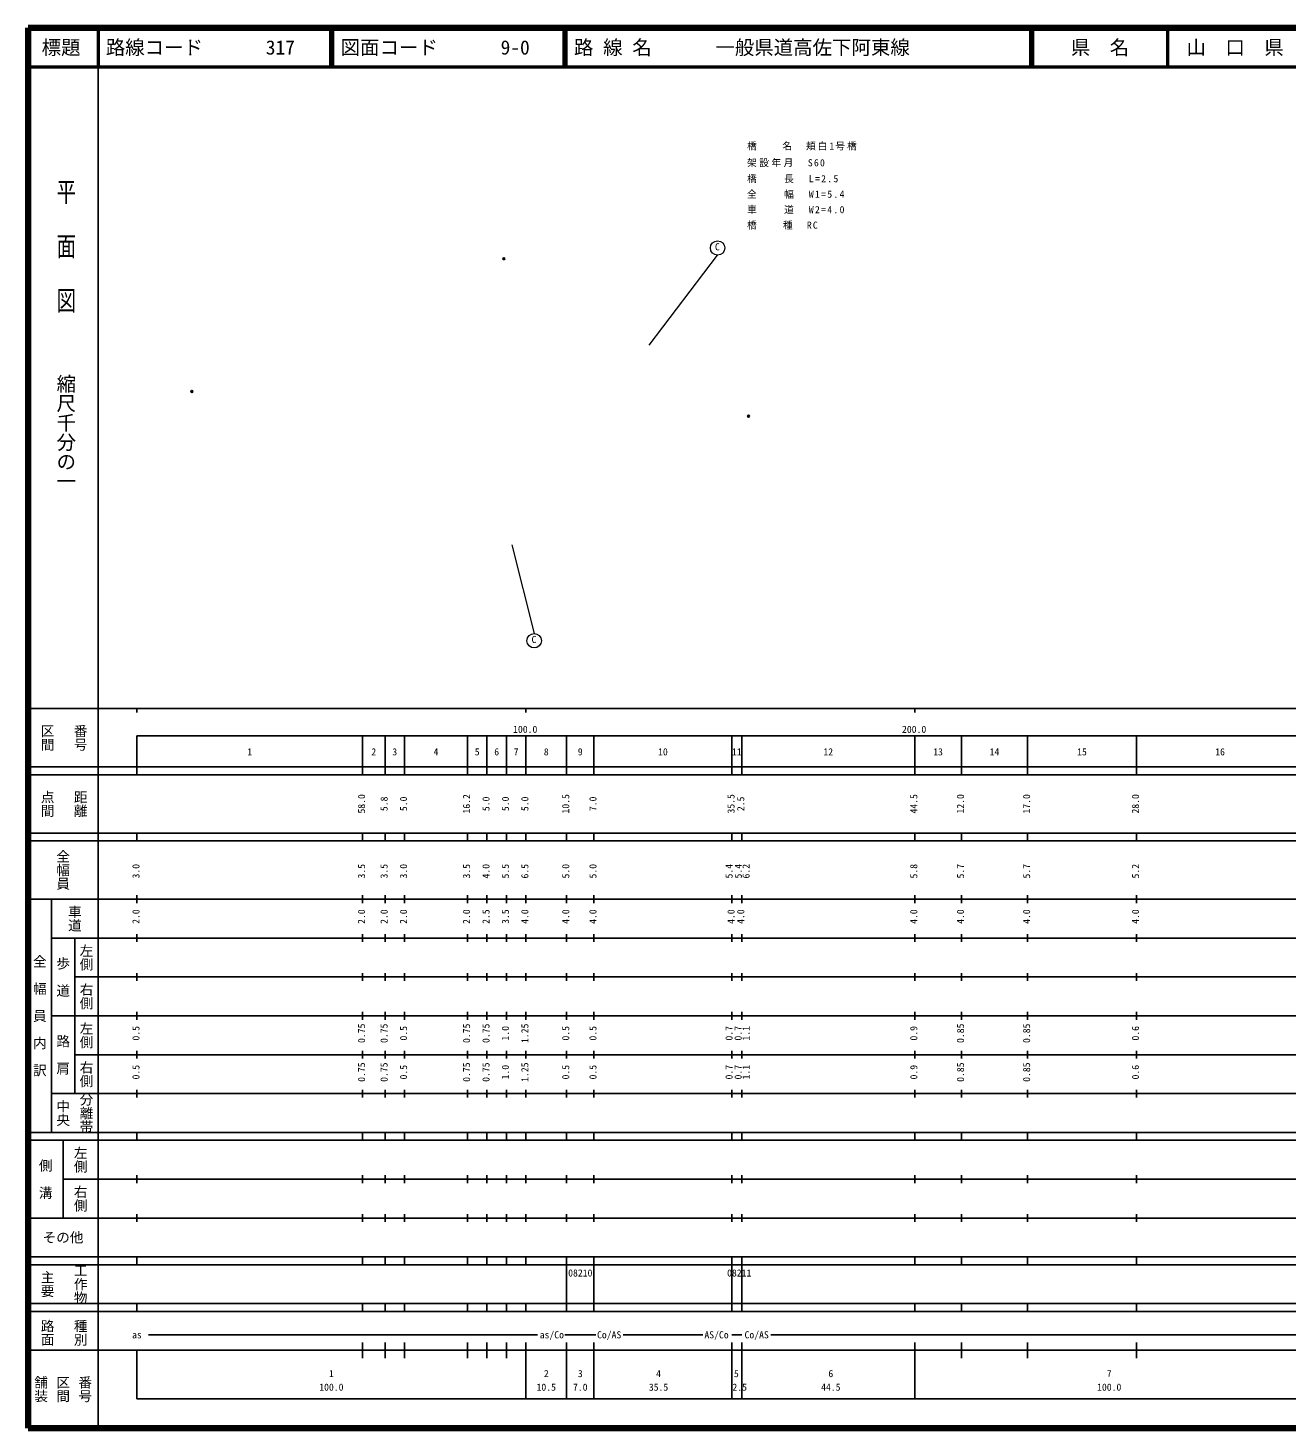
# Model space of a CAD drawing. Units: millimetres on the paper, with parts at other scales. Extents: x 40 to 680, y 20 to 380.
# Drawn here: x 40 to 363.7, y 20 to 380 of the extents above; entities that cross this region are included whole.
import ezdxf
from ezdxf.enums import TextEntityAlignment as Align

# ---------------------------------------------------------------- set-up
doc = ezdxf.new("R2010")
doc.units = ezdxf.units.MM
doc.header["$PDMODE"] = 32
doc.header["$PDSIZE"] = 0.5
for name, color, linetype in [('M-OTRS', 6, 'Continuous'), ('M-STR-HTXT', 7, 'Continuous'), ('M-TTL-TXT', 7, 'Continuous')]:
    doc.layers.add(name, color=color, linetype=linetype)
for name, color, linetype, lineweight in [('M-STR-STRC', 7, 'Continuous', 13), ('M-TTL', 2, 'Continuous', 140), ('M-TTL-BAND', 7, 'Continuous', 25), ('M-TTL-LINE', 7, 'Continuous', 50)]:
    doc.layers.add(name, color=color, linetype=linetype, lineweight=lineweight)
doc.styles.add('@ＭＳ ゴシック', font='')
doc.styles.add('ＭＳ ゴシック', font='')
doc.styles.add('ＭＳ 明朝', font='')
doc.styles.get('@ＭＳ ゴシック').set_extended_font_data('@MS Gothic')
doc.styles.get('ＭＳ ゴシック').set_extended_font_data('MS Gothic')
doc.styles.get('ＭＳ 明朝').set_extended_font_data('MS Mincho')

msp = doc.modelspace()

# ---------------------------------------------------------------- linework, layer by layer
at = {"layer": 'M-OTRS'}
for p in [(162.367, 320.679), (82.15, 286.551), (225.262, 280.171)]:
    msp.add_point(p, dxfattribs=at)
at = {"layer": 'M-STR-STRC'}
for p, q in [((199.752, 298.406), (217.318, 321.575)), ((164.404, 247.102), (170.107, 224.306))]:
    msp.add_line(p, q, dxfattribs=at)
for centre in [(217.318, 323.431), (170.147, 222.451)]:
    msp.add_circle(centre, 1.856, dxfattribs=at)
at = {"layer": 'M-TTL'}
for p, q in [((40, 380), (40, 20)), ((680, 380), (40, 380)), ((40, 20), (680, 20))]:
    msp.add_line(p, q, dxfattribs=at)
at = {"layer": 'M-TTL-BAND'}
for p, q in [((58, 370), (58, 20)), ((40, 205), (579, 205)), ((68, 205), (68, 204)), ((168, 205), (168, 204)), ((268, 205), (268, 204)), ((68, 198), (579, 198)), ((68, 198), (68, 188)), ((126, 188), (126, 198)), ((131.8, 188), (131.8, 198)), ((136.8, 188), (136.8, 198)), ((153, 188), (153, 198)), ((158, 188), (158, 198)), ((163, 188), (163, 198)), ((168, 188), (168, 198)), ((178.5, 188), (178.5, 198)), ((185.5, 188), (185.5, 198)), ((221, 188), (221, 198)), ((223.5, 188), (223.5, 198)), ((268, 188), (268, 198)), ((280, 188), (280, 198)), ((297, 188), (297, 198)), ((325, 188), (325, 198)), ((40, 190), (579, 190)), ((40, 188), (579, 188)), ((40, 173), (579, 173)), ((68, 171), (68, 173)), ((126, 171), (126, 173)), ((131.8, 171), (131.8, 173)), ((136.8, 171), (136.8, 173)), ((153, 171), (153, 173)), ((158, 171), (158, 173)), ((163, 171), (163, 173)), ((168, 171), (168, 173)), ((178.5, 171), (178.5, 173)), ((185.5, 171), (185.5, 173)), ((221, 171), (221, 173)), ((223.5, 171), (223.5, 173)), ((268, 171), (268, 173)), ((280, 171), (280, 173)), ((297, 171), (297, 173)), ((325, 171), (325, 173)), ((40, 171), (579, 171)), ((40, 156), (579, 156)), ((46, 96), (46, 156)), ((68, 155), (68, 157)), ((126, 155), (126, 157)), ((131.8, 155), (131.8, 157)), ((136.8, 155), (136.8, 157)), ((153, 155), (153, 157)), ((158, 155), (158, 157)), ((163, 155), (163, 157)), ((168, 155), (168, 157)), ((178.5, 155), (178.5, 157)), ((185.5, 155), (185.5, 157)), ((221, 155), (221, 157)), ((223.5, 155), (223.5, 157)), ((268, 155), (268, 157)), ((280, 155), (280, 157)), ((297, 155), (297, 157)), ((325, 155), (325, 157)), ((46, 146), (579, 146)), ((52, 146), (52, 106)), ((68, 145), (68, 147)), ((126, 145), (126, 147)), ((131.8, 145), (131.8, 147)), ((136.8, 145), (136.8, 147)), ((153, 145), (153, 147)), ((158, 145), (158, 147)), ((163, 145), (163, 147)), ((168, 145), (168, 147)), ((178.5, 145), (178.5, 147)), ((185.5, 145), (185.5, 147)), ((221, 145), (221, 147)), ((223.5, 145), (223.5, 147)), ((268, 145), (268, 147)), ((280, 145), (280, 147)), ((297, 145), (297, 147)), ((325, 145), (325, 147)), ((68, 135), (68, 137)), ((126, 135), (126, 137)), ((131.8, 135), (131.8, 137)), ((136.8, 135), (136.8, 137)), ((153, 135), (153, 137)), ((158, 135), (158, 137)), ((163, 135), (163, 137)), ((168, 135), (168, 137)), ((178.5, 135), (178.5, 137)), ((185.5, 135), (185.5, 137)), ((221, 135), (221, 137)), ((223.5, 135), (223.5, 137)), ((268, 135), (268, 137)), ((280, 135), (280, 137)), ((297, 135), (297, 137)), ((325, 135), (325, 137)), ((52, 136), (579, 136)), ((46, 126), (579, 126)), ((68, 125), (68, 127)), ((126, 125), (126, 127)), ((131.8, 125), (131.8, 127)), ((136.8, 125), (136.8, 127)), ((153, 125), (153, 127)), ((158, 125), (158, 127)), ((163, 125), (163, 127)), ((168, 125), (168, 127)), ((178.5, 125), (178.5, 127)), ((185.5, 125), (185.5, 127)), ((221, 125), (221, 127)), ((223.5, 125), (223.5, 127)), ((268, 125), (268, 127)), ((280, 125), (280, 127)), ((297, 125), (297, 127)), ((325, 125), (325, 127)), ((52, 116), (579, 116)), ((68, 115), (68, 117)), ((126, 115), (126, 117)), ((131.8, 115), (131.8, 117)), ((136.8, 115), (136.8, 117)), ((153, 115), (153, 117)), ((158, 115), (158, 117)), ((163, 115), (163, 117)), ((168, 115), (168, 117)), ((178.5, 115), (178.5, 117)), ((185.5, 115), (185.5, 117)), ((221, 115), (221, 117)), ((223.5, 115), (223.5, 117)), ((268, 115), (268, 117)), ((280, 115), (280, 117)), ((297, 115), (297, 117)), ((325, 115), (325, 117)), ((46, 106), (579, 106)), ((68, 105), (68, 107)), ((126, 105), (126, 107)), ((131.8, 105), (131.8, 107)), ((136.8, 105), (136.8, 107)), ((153, 105), (153, 107)), ((158, 105), (158, 107)), ((163, 105), (163, 107)), ((168, 105), (168, 107)), ((178.5, 105), (178.5, 107)), ((185.5, 105), (185.5, 107)), ((221, 105), (221, 107)), ((223.5, 105), (223.5, 107)), ((268, 105), (268, 107)), ((280, 105), (280, 107)), ((297, 105), (297, 107)), ((325, 105), (325, 107)), ((40, 96), (579, 96)), ((40, 94), (579, 94)), ((49, 94), (49, 74)), ((68, 94), (68, 96)), ((126, 94), (126, 96)), ((131.8, 94), (131.8, 96)), ((136.8, 94), (136.8, 96)), ((153, 94), (153, 96)), ((158, 94), (158, 96)), ((163, 94), (163, 96)), ((168, 94), (168, 96)), ((178.5, 94), (178.5, 96)), ((185.5, 94), (185.5, 96)), ((221, 94), (221, 96)), ((223.5, 94), (223.5, 96)), ((268, 94), (268, 96)), ((280, 94), (280, 96)), ((297, 94), (297, 96)), ((325, 94), (325, 96)), ((49, 84), (579, 84)), ((68, 83), (68, 85)), ((126, 83), (126, 85)), ((131.8, 83), (131.8, 85)), ((136.8, 83), (136.8, 85)), ((153, 83), (153, 85)), ((158, 83), (158, 85)), ((163, 83), (163, 85)), ((168, 83), (168, 85)), ((178.5, 83), (178.5, 85)), ((185.5, 83), (185.5, 85)), ((221, 83), (221, 85)), ((223.5, 83), (223.5, 85)), ((268, 83), (268, 85)), ((280, 83), (280, 85)), ((297, 83), (297, 85)), ((325, 83), (325, 85)), ((40, 74), (579, 74)), ((68, 73), (68, 75)), ((126, 73), (126, 75)), ((131.8, 73), (131.8, 75)), ((136.8, 73), (136.8, 75)), ((153, 73), (153, 75)), ((158, 73), (158, 75)), ((163, 73), (163, 75)), ((168, 73), (168, 75)), ((178.5, 73), (178.5, 75)), ((185.5, 73), (185.5, 75)), ((221, 73), (221, 75)), ((223.5, 73), (223.5, 75)), ((268, 73), (268, 75)), ((280, 73), (280, 75)), ((297, 73), (297, 75)), ((325, 73), (325, 75)), ((40, 64), (579, 64)), ((40, 62), (579, 62)), ((68, 62), (68, 64)), ((126, 62), (126, 64)), ((131.8, 62), (131.8, 64)), ((136.8, 62), (136.8, 64)), ((153, 62), (153, 64)), ((158, 62), (158, 64)), ((163, 62), (163, 64)), ((168, 62), (168, 64)), ((178.5, 62), (178.5, 64)), ((178.5, 52), (178.5, 62)), ((185.5, 62), (185.5, 64)), ((185.5, 52), (185.5, 62)), ((221, 62), (221, 64)), ((221, 52), (221, 62)), ((223.5, 62), (223.5, 64)), ((223.5, 52), (223.5, 62)), ((268, 62), (268, 64)), ((280, 62), (280, 64)), ((297, 62), (297, 64)), ((325, 62), (325, 64)), ((40, 52), (579, 52)), ((68, 50), (68, 52)), ((126, 50), (126, 52)), ((131.8, 50), (131.8, 52)), ((136.8, 50), (136.8, 52)), ((153, 50), (153, 52)), ((158, 50), (158, 52)), ((163, 50), (163, 52)), ((168, 50), (168, 52)), ((178.5, 50), (178.5, 52)), ((185.5, 50), (185.5, 52)), ((221, 50), (221, 52)), ((223.5, 50), (223.5, 52)), ((268, 50), (268, 52)), ((280, 50), (280, 52)), ((297, 50), (297, 52)), ((325, 50), (325, 52)), ((40, 50), (579, 50)), ((71, 44), (171, 44)), ((186, 44), (178, 44)), ((193, 44), (213.5, 44)), ((223.5, 44), (221, 44)), ((231, 44), (575, 44)), ((40, 40), (579, 40)), ((68, 40), (68, 27.5)), ((126, 38), (126, 42)), ((131.8, 38), (131.8, 42)), ((136.8, 38), (136.8, 42)), ((153, 38), (153, 42)), ((158, 38), (158, 42)), ((163, 38), (163, 42)), ((168, 27.5), (168, 42)), ((178.5, 27.5), (178.5, 42)), ((185.5, 27.5), (185.5, 42)), ((221, 27.5), (221, 42)), ((223.5, 27.5), (223.5, 42)), ((268, 27.5), (268, 42)), ((280, 38), (280, 42)), ((297, 38), (297, 42)), ((325, 38), (325, 42)), ((68, 27.5), (579, 27.5))]:
    msp.add_line(p, q, dxfattribs=at)
at = {"layer": 'M-TTL-LINE'}
for p, q in [((58, 380), (58, 370)), ((117.75, 380), (117.75, 370)), ((118.25, 380), (118.25, 370)), ((177.75, 380), (177.75, 370)), ((178.25, 380), (178.25, 370)), ((297.75, 380), (297.75, 370)), ((298.25, 380), (298.25, 370)), ((333, 380), (333, 370)), ((40, 370), (680, 370))]:
    msp.add_line(p, q, dxfattribs=at)

# ---------------------------------------------------------------- texts
at = {"layer": 'M-STR-HTXT', "char_height": 1.833, "attachment_point": 7, "style": 'ＭＳ ゴシック'}
for s, insert in [('\\T1.21;橋\u3000\u3000名\u3000頬白1号橋', (224.887, 348.517)), ('\\T1.25;架設年月\u3000S60', (224.887, 344.222)), ('\\T1.27;橋\u3000\u3000長\u3000L=2.5', (224.887, 340.124)), ('\\T1.27;全\u3000\u3000幅\u3000W1=5.4', (224.887, 336.143)), ('\\T1.27;車\u3000\u3000道\u3000W2=4.0', (224.887, 332.163)), ('\\T1.23;橋\u3000\u3000種\u3000RC', (224.887, 328.183))]:
    msp.add_mtext(s, dxfattribs=dict(at, insert=insert))
at = {"layer": 'M-STR-STRC', "style": 'ＭＳ 明朝'}
for p in [(216.632, 322.278), (169.461, 221.298)]:
    msp.add_text('C', height=1.833, dxfattribs=at).set_placement(p, align=Align.BOTTOM_LEFT)
at = {"layer": 'M-TTL-BAND', "style": '@ＭＳ ゴシック', "width": 1.4}
msp.add_text('平  面  図', height=3.666, rotation=270, dxfattribs=at).set_placement((49.777, 306.475), align=Align.MIDDLE_RIGHT)
at = {"layer": 'M-TTL-BAND', "style": '@ＭＳ ゴシック'}
msp.add_text('縮尺千分の一', height=3.666, rotation=270, dxfattribs=at).set_placement((49.777, 261.03), align=Align.MIDDLE_RIGHT)
for s, p in [('区間', (45, 197.5)), ('番号', (53.5, 197.5)), ('点間', (45, 180.5)), ('距離', (53.5, 180.5)), ('全幅員', (49, 163.5)), ('車道', (52, 151)), ('左側', (55, 141)), ('全\u3000幅\u3000員\u3000内\u3000訳', (43, 126)), ('歩\u3000道', (49, 136)), ('右側', (55, 131)), ('左側', (55, 121)), ('路\u3000肩', (49, 116)), ('右側', (55, 111)), ('分離帯', (55, 101)), ('中央', (49, 101)), ('左側', (53.5, 89)), ('側\u3000溝', (44.5, 84)), ('右側', (53.5, 79)), ('工作物', (53.5, 57)), ('主要', (45, 57)), ('路面', (45, 44.5)), ('種別', (53.5, 44.5)), ('舗装', (43.333, 30)), ('区間', (49, 30)), ('番号', (54.667, 30))]:
    msp.add_text(s, height=2.566, rotation=270, dxfattribs=at).set_placement(p, align=Align.MIDDLE_CENTER)
at = {"layer": 'M-TTL-BAND', "style": 'ＭＳ ゴシック'}
for s, p in [('100.0', (167.844, 198.195)), ('200.0', (267.844, 198.195)), ('1', (97, 192.405)), ('2', (128.9, 192.405)), ('3', (134.3, 192.405)), ('4', (144.9, 192.405)), ('5', (155.5, 192.405)), ('6', (160.5, 192.405)), ('7', (165.5, 192.405)), ('8', (173.25, 192.405)), ('9', (182, 192.405)), ('10', (203.25, 192.405)), ('11', (222.25, 192.405)), ('12', (245.75, 192.405)), ('13', (274, 192.405)), ('14', (288.5, 192.405)), ('15', (311, 192.405)), ('16', (346.5, 192.405)), ('as', (68, 42.5)), ('as/Co', (174.687, 42.5)), ('Co/AS', (189.426, 42.5)), ('AS/Co', (217.036, 42.5)), ('Co/AS', (227.351, 42.5)), ('1', (118, 32.523)), ('2', (173.25, 32.523)), ('3', (182, 32.523)), ('4', (202.123, 32.523)), ('5', (222.137, 32.523)), ('6', (246.419, 32.523)), ('7', (318, 32.523)), ('100.0', (118, 29.033)), ('10.5', (173.25, 29.033)), ('7.0', (182, 29.033)), ('35.5', (202.123, 29.033)), ('2.5', (222.988, 29.033)), ('44.5', (246.419, 29.033)), ('100.0', (318, 29.033))]:
    msp.add_text(s, height=1.833, dxfattribs=at).set_placement(p, align=Align.BOTTOM_CENTER)
for s, p in [('58.0', (127.211, 180.5)), ('5.8', (133.011, 180.5)), ('5.0', (138.011, 180.5)), ('16.2', (154.211, 180.5)), ('5.0', (159.211, 180.5)), ('5.0', (164.211, 180.5)), ('5.0', (169.211, 180.5)), ('10.5', (179.711, 180.5)), ('7.0', (186.711, 180.5)), ('35.5', (222.211, 180.5)), ('2.5', (224.711, 180.5)), ('44.5', (269.211, 180.5)), ('12.0', (281.211, 180.5)), ('17.0', (298.211, 180.5)), ('28.0', (326.211, 180.5)), ('3.0', (69.211, 163.174)), ('3.5', (127.211, 163.174)), ('3.5', (133.011, 163.174)), ('3.0', (138.011, 163.174)), ('3.5', (154.211, 163.174)), ('4.0', (159.211, 163.174)), ('5.5', (164.211, 163.174)), ('6.5', (169.211, 163.174)), ('5.0', (179.711, 163.174)), ('5.0', (186.711, 163.174)), ('5.4', (221.701, 163.174)), ('5.4', (224.088, 163.174)), ('6.2', (226.081, 163.174)), ('5.8', (269.211, 163.174)), ('5.7', (281.211, 163.174)), ('5.7', (298.211, 163.174)), ('5.2', (326.211, 163.174)), ('2.0', (69.211, 151.5)), ('2.0', (127.211, 151.5)), ('2.0', (133.011, 151.5)), ('2.0', (138.011, 151.5)), ('2.0', (154.211, 151.5)), ('2.5', (159.211, 151.5)), ('3.5', (164.211, 151.5)), ('4.0', (169.211, 151.5)), ('4.0', (179.711, 151.5)), ('4.0', (186.711, 151.5)), ('4.0', (222.211, 151.5)), ('4.0', (224.711, 151.5)), ('4.0', (269.211, 151.5)), ('4.0', (281.211, 151.5)), ('4.0', (298.211, 151.5)), ('4.0', (326.211, 151.5)), ('0.5', (69.211, 121.5)), ('0.75', (127.211, 121.5)), ('0.75', (133.011, 121.5)), ('0.5', (138.011, 121.5)), ('0.75', (154.211, 121.5)), ('0.75', (159.211, 121.5)), ('1.0', (164.211, 121.5)), ('1.25', (169.211, 121.5)), ('0.5', (179.711, 121.5)), ('0.5', (186.711, 121.5)), ('0.7', (221.701, 121.5)), ('0.7', (224.045, 121.5)), ('1.1', (226.081, 121.5)), ('0.9', (269.211, 121.5)), ('0.85', (281.211, 121.5)), ('0.85', (298.211, 121.5)), ('0.6', (326.211, 121.5)), ('0.5', (69.211, 111.5)), ('0.75', (127.211, 111.5)), ('0.75', (133.011, 111.5)), ('0.5', (138.011, 111.5)), ('0.75', (154.211, 111.5)), ('0.75', (159.211, 111.5)), ('1.0', (164.211, 111.5)), ('1.25', (169.211, 111.5)), ('0.5', (179.711, 111.5)), ('0.5', (186.711, 111.5)), ('0.7', (221.701, 111.5)), ('0.7', (224.045, 111.5)), ('1.1', (226.081, 111.5)), ('0.9', (269.211, 111.5)), ('0.85', (281.211, 111.5)), ('0.85', (298.211, 111.5)), ('0.6', (326.211, 111.5))]:
    msp.add_text(s, height=1.833, rotation=90, dxfattribs=at).set_placement(p, align=Align.BOTTOM_CENTER)
msp.add_text('その他', height=2.566, dxfattribs=at).set_placement((49, 69), align=Align.MIDDLE_CENTER)
for s, p in [('08210', (178.886, 58.405)), ('08211', (219.75, 58.405))]:
    msp.add_text(s, height=1.833, dxfattribs=at).set_placement(p, align=Align.BOTTOM_LEFT)
at = {"layer": 'M-TTL-TXT', "style": 'ＭＳ ゴシック'}
for s, p in [('標題', (48.5, 375)), ('県\u3000名', (315.625, 375)), ('山\u3000口\u3000県', (350.375, 375))]:
    msp.add_text(s, height=3.666, dxfattribs=at).set_placement(p, align=Align.MIDDLE_CENTER)
for s, p in [('路線コード', (60, 375)), ('317', (101.142, 375)), ('図面コード', (120.38, 375)), ('9-0', (161.521, 375)), ('路 線 名', (180.38, 375)), ('一般県道高佐下阿東線', (216.734, 375))]:
    msp.add_text(s, height=3.666, dxfattribs=at).set_placement(p, align=Align.MIDDLE_LEFT)

doc.saveas('drawing.dxf')
